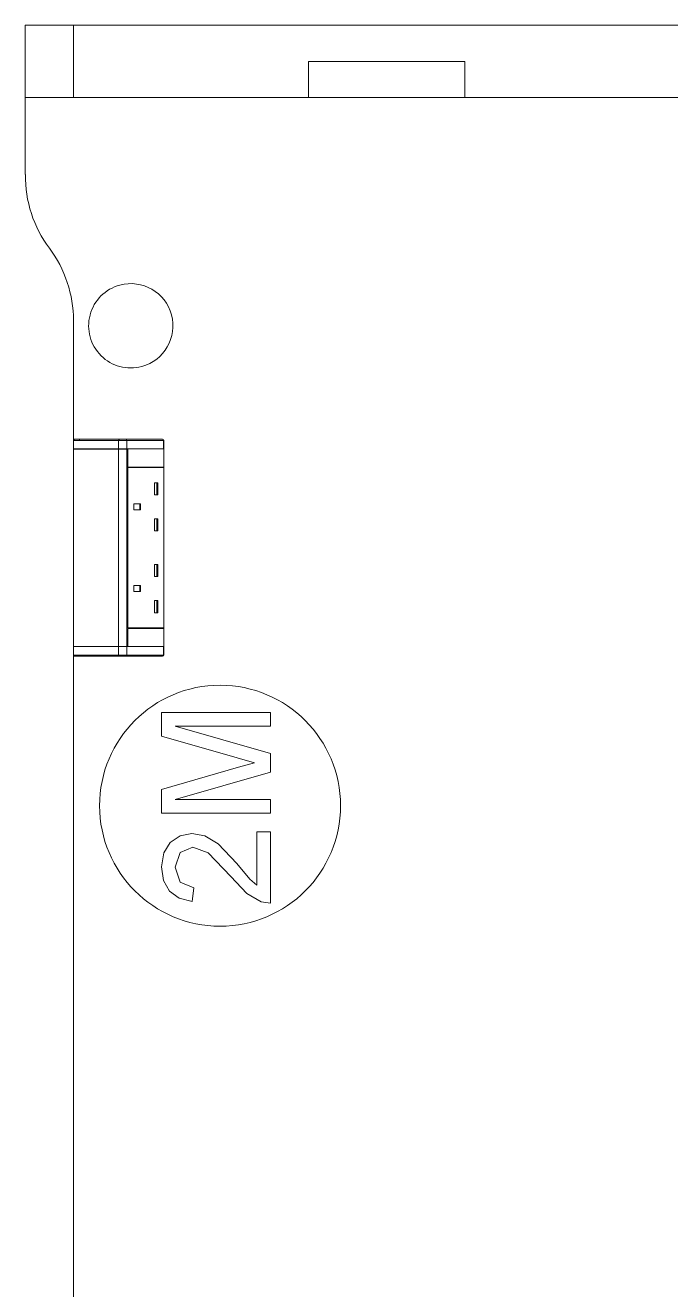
# Model space of a CAD drawing. Header units: millimetres. Extents: x 79795 to 317870, y -36033 to 97293.
# Drawn here: x 164913 to 165449, y 9946 to 10995 of the extents above; entities that cross this region are included whole.
import ezdxf

# ---------------------------------------------------------------- set-up
doc = ezdxf.new("R2010")
doc.units = ezdxf.units.MM
doc.header["$MEASUREMENT"] = 0
doc.layers.add('I-FURN', color=8, linetype='CONTINUOUS', lineweight=9)

msp = doc.modelspace()

# ---------------------------------------------------------------- linework, layer by layer
at = {"layer": 'I-FURN'}
for p, q in [((164952.8, 10995.2), (164912.8, 10995.2)), ((164912.8, 10995.2), (165712.8, 10995.2)), ((164912.8, 10935.2), (164912.8, 10995.2)), ((164912.8, 10935.2), (164912.8, 10995.2)), ((164912.8, 10995.2), (164912.8, 10871.3)), ((165712.8, 10995.2), (164912.8, 10995.2)), ((164912.8, 10995.2), (165712.8, 10995.2)), ((164912.8, 10871.3), (164912.8, 10995.2)), ((165672.8, 10995.2), (164952.8, 10995.2)), ((164952.8, 10935.2), (164952.8, 10995.2)), ((164952.8, 10935.2), (164952.8, 10995.2)), ((165147.8, 10935.2), (165147.8, 10965.2)), ((165147.8, 10965.2), (165277.8, 10965.2)), ((165147.8, 10935.2), (165147.8, 10965.2)), ((165277.8, 10965.2), (165147.8, 10965.2)), ((165277.8, 10935.2), (165277.8, 10965.2)), ((165277.8, 10965.2), (165277.8, 10935.2)), ((165147.8, 10935.2), (164912.8, 10935.2)), ((164912.8, 10935.2), (164952.8, 10935.2)), ((164952.8, 10935.2), (165672.8, 10935.2)), ((165277.8, 10935.2), (165147.8, 10935.2)), ((165712.8, 10935.2), (165277.8, 10935.2)), ((164952.8, 10750.2), (164952.8, 10650.6)), ((164952.8, 10650.6), (164952.8, 10750.2)), ((164952.8, 10643.6), (164952.8, 10650.6)), ((164990.3, 10650.6), (164952.8, 10650.6)), ((164952.8, 10650.6), (164952.8, 10643.6)), ((164990.3, 10643.6), (164952.8, 10643.6)), ((164952.8, 10479.6), (164952.8, 10643.5)), ((164952.8, 10643.5), (164952.8, 10479.6)), ((164952.8, 10643.5), (164990.3, 10643.5)), ((164957.8, 10651.6), (164953.8, 10651.6)), ((164953.8, 10651.6), (164990.9, 10651.6)), ((164957.8, 10651.6), (164957.8, 10650.6)), ((164996.4, 10651.6), (164957.8, 10651.6)), ((164997.2, 10650.6), (164990.3, 10650.6)), ((164990.3, 10650.6), (164990.3, 10643.6)), ((164997.2, 10643.6), (164990.3, 10643.6)), ((164990.3, 10643.5), (164990.3, 10479.6)), ((164990.3, 10643.5), (164997.2, 10643.5)), ((164990.9, 10651.6), (164996.4, 10651.6)), ((164996.4, 10651.6), (165026.7, 10651.6)), ((164996.4, 10651.6), (165026.7, 10651.6)), ((165027.5, 10650.6), (164997.2, 10650.6)), ((164997.2, 10650.6), (164997.2, 10643.6)), ((165027.5, 10643.6), (164997.2, 10643.6)), ((164997.2, 10643.5), (164997.2, 10479.6)), ((164997.8, 10643.5), (164997.2, 10643.5)), ((164997.8, 10628.6), (164997.8, 10643.5)), ((164998, 10643.6), (164998, 10628.6)), ((165027.9, 10643.6), (164998, 10643.6)), ((165027.3, 10651.4), (165027.3, 10651.4)), ((165027.7, 10650.6), (165027.5, 10650.6)), ((165027.5, 10650.6), (165027.5, 10643.6)), ((165027.7, 10643.6), (165027.5, 10643.6)), ((165027.7, 10650.6), (165027.7, 10643.6)), ((165027.7, 10650.6), (165027.7, 10643.6)), ((165027.7, 10643.6), (165027.7, 10650.6)), ((165027.7, 10643.5), (165027.7, 10479.6)), ((165027.9, 10628.6), (165027.9, 10643.6)), ((164997.8, 10495.1), (164997.8, 10628.1)), ((164998, 10628.6), (165027.9, 10628.6)), ((164998, 10628.1), (164998, 10495.1)), ((165027.9, 10628.1), (164998, 10628.1)), ((165027.5, 10628.1), (165027.5, 10628.6)), ((165027.9, 10495.1), (165027.9, 10628.1)), ((165022.8, 10615.5), (165020, 10615.5)), ((165020, 10615.5), (165020, 10605.5)), ((165022.1, 10615.5), (165022.1, 10605.5)), ((165022.8, 10615.5), (165022.8, 10605.5)), ((165022.8, 10605.5), (165020, 10605.5)), ((165002.8, 10593), (165002.8, 10598)), ((165002.8, 10598), (165008.5, 10598)), ((165008.5, 10593), (165002.8, 10593)), ((165007.8, 10598), (165007.8, 10593)), ((165008.5, 10598), (165008.5, 10593)), ((165022.8, 10585.5), (165020, 10585.5)), ((165020, 10585.5), (165020, 10575.5)), ((165022.1, 10585.5), (165022.1, 10575.5)), ((165022.8, 10585.5), (165022.8, 10575.5)), ((165022.8, 10575.5), (165020, 10575.5)), ((165022.8, 10547.7), (165020, 10547.7)), ((165020, 10547.7), (165020, 10537.7)), ((165022.1, 10547.7), (165022.1, 10537.7)), ((165022.8, 10547.7), (165022.8, 10537.7)), ((165022.8, 10537.7), (165020, 10537.7)), ((165008.5, 10530.2), (165002.8, 10530.2)), ((165002.8, 10530.2), (165002.8, 10525.2)), ((165007.8, 10530.2), (165007.8, 10525.2)), ((165008.5, 10530.2), (165008.5, 10525.2)), ((165008.5, 10525.2), (165002.8, 10525.2)), ((165022.8, 10517.7), (165020, 10517.7)), ((165020, 10517.7), (165020, 10507.7)), ((165022.1, 10517.7), (165022.1, 10507.7)), ((165022.8, 10517.7), (165022.8, 10507.7)), ((165022.8, 10507.7), (165020, 10507.7)), ((164997.8, 10479.6), (164997.8, 10494.6)), ((165027.9, 10495.1), (164998, 10495.1)), ((164998, 10494.6), (164998, 10479.6)), ((165027.9, 10494.6), (164998, 10494.6)), ((165027.5, 10494.6), (165027.5, 10495.1)), ((165027.9, 10479.6), (165027.9, 10494.6)), ((164990.3, 10479.6), (164952.8, 10479.6)), ((164952.8, 10472.5), (164952.8, 10479.5)), ((164952.8, 10472.5), (164952.8, 10479.5)), ((164952.8, 10479.5), (164990.3, 10479.5)), ((164997.2, 10479.6), (164990.3, 10479.6)), ((164990.3, 10472.5), (164990.3, 10479.5)), ((164990.3, 10479.5), (164997.2, 10479.5)), ((164998, 10479.6), (164995.6, 10479.6)), ((164997.2, 10479.6), (164997.8, 10479.6)), ((164997.2, 10472.5), (164997.2, 10479.5)), ((164997.2, 10479.5), (165027.5, 10479.5)), ((164998, 10479.6), (165027.9, 10479.6)), ((165027.5, 10472.5), (165027.5, 10479.5)), ((165027.5, 10479.5), (165027.7, 10479.5)), ((165027.7, 10479.5), (165027.7, 10472.5)), ((165027.7, 10479.5), (165027.7, 10472.5)), ((165027.7, 10479.5), (165027.7, 10472.5)), ((164952.8, 10472.5), (164952.8, 9640.2)), ((164952.8, 9640.2), (164952.8, 10472.5)), ((164952.8, 10472.5), (164990.3, 10472.5)), ((164953.8, 10471.5), (164953.8, 10471.5)), ((164990.9, 10471.5), (164953.8, 10471.5)), ((164953.8, 10471.5), (164957.8, 10471.5)), ((164957.8, 10472.5), (164957.8, 10471.5)), ((164957.8, 10471.5), (164996.4, 10471.5)), ((164990.3, 10472.5), (164997.2, 10472.5)), ((164996.4, 10471.5), (164990.9, 10471.5)), ((165026.7, 10471.5), (164996.4, 10471.5)), ((165026.7, 10471.5), (164996.4, 10471.5)), ((164997.2, 10472.5), (165027.5, 10472.5)), ((165027.3, 10471.7), (165027.3, 10471.8)), ((165027.5, 10472.5), (165027.7, 10472.5)), ((165116.4, 10424.8), (165026, 10424.8)), ((165026, 10424.8), (165026, 10405.3)), ((165116.4, 10413.5), (165116.4, 10424.8)), ((165116.4, 10390.8), (165037.3, 10413.5)), ((165037.3, 10413.5), (165116.4, 10413.5)), ((165026, 10405.3), (165088.6, 10387.1)), ((165116.4, 10375.4), (165116.4, 10390.8)), ((165089.7, 10379.4), (165026, 10360.9)), ((165088.6, 10387.1), (165103, 10383.1)), ((165103, 10383.1), (165089.7, 10379.4)), ((165037.3, 10352.7), (165116.4, 10375.4)), ((165026, 10360.9), (165026, 10341.4)), ((165116.4, 10352.7), (165037.3, 10352.7)), ((165116.4, 10341.4), (165116.4, 10352.7)), ((165026, 10341.4), (165116.4, 10341.4)), ((165033.2, 10317), (165027.8, 10308.3)), ((165041.3, 10322.6), (165033.2, 10317)), ((165051.2, 10324.5), (165041.3, 10322.6)), ((165061.9, 10322.5), (165051.2, 10324.5)), ((165073, 10315.8), (165061.9, 10322.5)), ((165105.1, 10325.9), (165105.1, 10281.5)), ((165116.4, 10325.9), (165105.1, 10325.9)), ((165116.4, 10266.6), (165116.4, 10325.9)), ((165027.8, 10308.3), (165026, 10296.8)), ((165037.3, 10296.6), (165041.5, 10308.6)), ((165041.5, 10308.6), (165051.9, 10313.2)), ((165051.9, 10313.2), (165064.7, 10308.3)), ((165064.7, 10308.3), (165083.5, 10288.8)), ((165088.5, 10299.6), (165073, 10315.8)), ((165026, 10296.8), (165027.6, 10285.4)), ((165041.4, 10284), (165037.3, 10296.6)), ((165099.3, 10286.6), (165088.5, 10299.6)), ((165027.6, 10285.4), (165032.5, 10276.6)), ((165083.5, 10288.8), (165096.6, 10274.6)), ((165105.1, 10281.5), (165099.3, 10286.6)), ((165032.5, 10276.6), (165040.5, 10270.7)), ((165052.8, 10279.3), (165041.4, 10284)), ((165051.4, 10268), (165052.8, 10279.3)), ((165096.6, 10274.6), (165108.6, 10267.8)), ((165040.5, 10270.7), (165051.4, 10268)), ((165108.6, 10267.8), (165116.4, 10266.6))]:
    msp.add_line(p, q, dxfattribs=at)
at = {"layer": 'I-FURN', "flags": 128}
for points in [[(164953.8, 10651.6), (164953.8, 10651.6), (164953.7, 10651.6), (164953.7, 10651.6), (164953.7, 10651.6), (164953.6, 10651.6), (164953.6, 10651.6), (164953.5, 10651.6), (164953.5, 10651.6), (164953.5, 10651.6), (164953.4, 10651.6), (164953.4, 10651.6), (164953.4, 10651.5), (164953.3, 10651.5), (164953.3, 10651.5), (164953.3, 10651.5), (164953.2, 10651.4), (164953.2, 10651.4), (164953.2, 10651.4), (164953.1, 10651.4), (164953.1, 10651.3), (164953.1, 10651.3), (164953.1, 10651.3), (164953, 10651.3), (164953, 10651.2), (164953, 10651.2), (164953, 10651.2), (164952.9, 10651.1), (164952.9, 10651.1), (164952.9, 10651), (164952.9, 10651), (164952.9, 10651), (164952.9, 10650.9), (164952.9, 10650.9), (164952.8, 10650.9), (164952.8, 10650.8), (164952.8, 10650.8), (164952.8, 10650.7), (164952.8, 10650.7), (164952.8, 10650.7), (164952.8, 10650.6)], [(164957.8, 10651.6), (164957.7, 10651.6), (164957.5, 10651.6), (164957.3, 10651.6), (164957.2, 10651.6), (164957, 10651.6), (164956.9, 10651.6), (164956.7, 10651.6), (164956.6, 10651.6), (164956.4, 10651.6), (164956.3, 10651.6), (164956.1, 10651.6), (164956, 10651.6), (164955.8, 10651.6), (164955.7, 10651.6), (164955.6, 10651.6), (164955.4, 10651.6), (164955.3, 10651.6), (164955.2, 10651.6), (164955.1, 10651.6), (164955, 10651.6), (164954.8, 10651.6), (164954.7, 10651.6), (164954.6, 10651.6), (164954.5, 10651.6), (164954.5, 10651.6), (164954.4, 10651.6), (164954.3, 10651.6), (164954.2, 10651.6), (164954.2, 10651.6), (164954.1, 10651.6), (164954, 10651.6), (164954, 10651.6), (164953.9, 10651.6), (164953.9, 10651.6), (164953.9, 10651.6), (164953.9, 10651.6), (164953.8, 10651.6), (164953.8, 10651.6), (164953.8, 10651.6)], [(164953.8, 10651.6), (164953.8, 10651.6), (164953.8, 10651.6)], [(164953.8, 10651.6), (164954.1, 10651.6), (164954.5, 10651.6), (164955.1, 10651.6), (164955.8, 10651.6), (164956.6, 10651.6), (164957.5, 10651.6), (164958.6, 10651.6), (164959.8, 10651.6), (164961.1, 10651.6), (164962.6, 10651.6), (164964.2, 10651.6), (164965.9, 10651.6), (164967.7, 10651.6), (164969.6, 10651.6), (164971.7, 10651.6), (164973.8, 10651.6), (164976.1, 10651.6), (164978.4, 10651.6), (164980.9, 10651.6), (164983.5, 10651.6), (164986.1, 10651.6), (164988.8, 10651.6), (164990.9, 10651.6)], [(164990.9, 10651.6), (164991, 10651.6), (164991.1, 10651.6), (164991.3, 10651.6), (164991.4, 10651.6), (164991.6, 10651.6), (164991.7, 10651.6), (164991.9, 10651.6), (164992, 10651.6), (164992.2, 10651.6), (164992.3, 10651.6), (164992.5, 10651.6), (164992.6, 10651.6), (164992.8, 10651.6), (164993, 10651.6), (164993.1, 10651.6), (164993.3, 10651.6), (164993.4, 10651.6), (164993.6, 10651.6), (164993.7, 10651.6), (164993.9, 10651.6), (164994.1, 10651.6), (164994.2, 10651.6), (164994.4, 10651.6), (164994.5, 10651.6), (164994.7, 10651.6), (164994.8, 10651.6), (164995, 10651.6), (164995.1, 10651.6), (164995.2, 10651.6), (164995.4, 10651.6), (164995.5, 10651.6), (164995.6, 10651.6), (164995.8, 10651.6), (164995.9, 10651.6), (164996, 10651.6), (164996.1, 10651.6), (164996.2, 10651.6), (164996.3, 10651.6), (164996.4, 10651.6)], [(165027.7, 10650.6), (165027.7, 10650.7), (165027.7, 10650.7), (165027.7, 10650.8), (165027.7, 10650.8), (165027.6, 10650.8), (165027.6, 10650.9), (165027.6, 10650.9), (165027.6, 10651), (165027.6, 10651), (165027.6, 10651), (165027.6, 10651.1), (165027.6, 10651.1), (165027.5, 10651.1)], [(164952.8, 10472.5), (164952.8, 10472.5), (164952.8, 10472.4), (164952.8, 10472.4), (164952.8, 10472.4), (164952.8, 10472.3), (164952.9, 10472.3), (164952.9, 10472.2), (164952.9, 10472.2), (164952.9, 10472.2), (164952.9, 10472.1), (164952.9, 10472.1), (164952.9, 10472.1), (164953, 10472), (164953, 10472), (164953, 10472), (164953, 10471.9), (164953, 10471.9), (164953.1, 10471.9), (164953.1, 10471.8), (164953.1, 10471.8), (164953.2, 10471.8), (164953.2, 10471.8), (164953.2, 10471.7), (164953.2, 10471.7), (164953.3, 10471.7), (164953.3, 10471.7), (164953.4, 10471.6), (164953.4, 10471.6), (164953.4, 10471.6), (164953.5, 10471.6), (164953.5, 10471.6), (164953.5, 10471.6), (164953.6, 10471.6), (164953.6, 10471.5), (164953.7, 10471.5), (164953.7, 10471.5), (164953.7, 10471.5), (164953.8, 10471.5), (164953.8, 10471.5), (164953.8, 10471.5)], [(164990.9, 10471.5), (164988.1, 10471.5), (164985.4, 10471.5), (164982.8, 10471.5), (164980.2, 10471.5), (164977.8, 10471.5), (164975.5, 10471.5), (164973.3, 10471.5), (164971.1, 10471.5), (164969.1, 10471.5), (164967.2, 10471.5), (164965.4, 10471.5), (164963.8, 10471.5), (164962.2, 10471.5), (164960.8, 10471.5), (164959.5, 10471.5), (164958.3, 10471.5), (164957.3, 10471.5), (164956.3, 10471.5), (164955.6, 10471.5), (164954.9, 10471.5), (164954.4, 10471.5), (164954, 10471.5), (164953.8, 10471.5)], [(164953.8, 10471.5), (164953.8, 10471.5), (164953.8, 10471.5), (164953.9, 10471.5), (164953.9, 10471.5), (164953.9, 10471.5), (164953.9, 10471.5), (164954, 10471.5), (164954, 10471.5), (164954.1, 10471.5), (164954.1, 10471.5), (164954.2, 10471.5), (164954.3, 10471.5), (164954.4, 10471.5), (164954.4, 10471.5), (164954.5, 10471.5), (164954.6, 10471.5), (164954.7, 10471.5), (164954.8, 10471.5), (164954.9, 10471.5), (164955, 10471.5), (164955.2, 10471.5), (164955.3, 10471.5), (164955.4, 10471.5), (164955.5, 10471.5), (164955.7, 10471.5), (164955.8, 10471.5), (164955.9, 10471.5), (164956.1, 10471.5), (164956.2, 10471.5), (164956.4, 10471.5), (164956.5, 10471.5), (164956.7, 10471.5), (164956.8, 10471.5), (164957, 10471.5), (164957.1, 10471.5), (164957.3, 10471.5), (164957.5, 10471.5), (164957.6, 10471.5), (164957.8, 10471.5), (164957.8, 10471.5)], [(164996.4, 10471.5), (164996.3, 10471.5), (164996.2, 10471.5), (164996.1, 10471.5), (164996, 10471.5), (164995.9, 10471.5), (164995.8, 10471.5), (164995.6, 10471.5), (164995.5, 10471.5), (164995.4, 10471.5), (164995.2, 10471.5), (164995.1, 10471.5), (164995, 10471.5), (164994.8, 10471.5), (164994.7, 10471.5), (164994.5, 10471.5), (164994.4, 10471.5), (164994.2, 10471.5), (164994.1, 10471.5), (164993.9, 10471.5), (164993.7, 10471.5), (164993.6, 10471.5), (164993.4, 10471.5), (164993.3, 10471.5), (164993.1, 10471.5), (164993, 10471.5), (164992.8, 10471.5), (164992.6, 10471.5), (164992.5, 10471.5), (164992.3, 10471.5), (164992.2, 10471.5), (164992, 10471.5), (164991.9, 10471.5), (164991.7, 10471.5), (164991.6, 10471.5), (164991.4, 10471.5), (164991.3, 10471.5), (164991.1, 10471.5), (164991, 10471.5), (164990.9, 10471.5)], [(165027.5, 10472), (165027.6, 10472.1), (165027.6, 10472.1), (165027.6, 10472.1), (165027.6, 10472.2), (165027.6, 10472.2), (165027.6, 10472.2), (165027.6, 10472.3), (165027.6, 10472.3), (165027.7, 10472.4), (165027.7, 10472.4), (165027.7, 10472.4), (165027.7, 10472.5), (165027.7, 10472.5), (165027.7, 10472.5)]]:
    msp.add_lwpolyline(points, dxfattribs=at)
at = {"layer": 'I-FURN'}
for centre, radius, start, end in [((165012.9, 10870.2), 100, 179.3744, 216.8699), ((165012.9, 10870.2), 100, 179.3744, 216.8699), ((164852.8, 10750.2), 100, 0, 36.8699), ((164852.8, 10750.2), 100, 0, 36.8699), ((165000.4, 10745.8), 35, 105, 165), ((165000.4, 10745.8), 35, 285, 105), ((165000.4, 10745.8), 35, 165.2996, 285), ((165074.5, 10347.5), 100, 90, 270), ((165074.5, 10347.5), 100, 270, 90)]:
    msp.add_arc(centre, radius, start, end, dxfattribs=at)
at = {"layer": 'I-FURN', "extrusion": (0, 0, -1)}
for centre, major_axis, ratio, start_param, end_param in [((164953.8, 10650.6), (0, -1), 0.998113, 1.570796, 3.141593), ((164990.9, 10650.6), (0, -1), 0.56467, 1.570796, 3.141593), ((164996.4, 10650.6), (0, -1), 0.819152, 3.141593, 4.712389), ((165026.7, 10650.6), (0, 1), 0.819152, 0, 1.570796), ((164953.8, 10472.5), (0, -1), 0.998113, 0, 1.570796), ((164990.9, 10472.5), (0, -1), 0.56467, 0, 1.570796), ((164996.4, 10472.5), (0, -1), 0.819152, 4.712389, 6.283185), ((165026.7, 10472.5), (0, -1), 0.819152, 4.712389, 6.283185)]:
    msp.add_ellipse(centre, major_axis=major_axis, ratio=ratio, start_param=start_param, end_param=end_param, dxfattribs=at)

doc.saveas('drawing.dxf')
